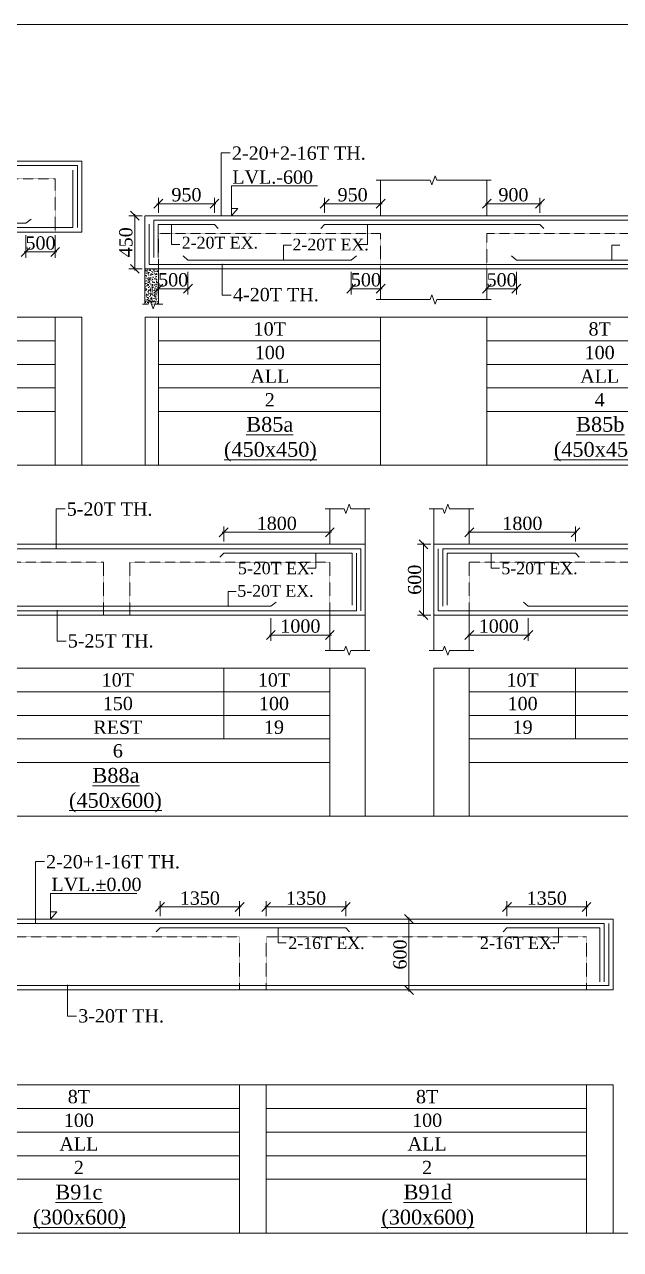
# Model space of a CAD drawing. Header units: millimetres. Extents: x 9781889 to 10654170, y -7832723 to -7608561.
# Drawn here: x 10284095 to 10294198, y -7780959 to -7760218 of the extents above; entities that cross this region are included whole.
import ezdxf
from ezdxf.enums import TextEntityAlignment as Align

# ---------------------------------------------------------------- set-up
doc = ezdxf.new("R2010")
doc.units = ezdxf.units.MM
doc.header["$LTSCALE"] = 10
doc.header["$PDMODE"] = 3
doc.linetypes.add('HIDDEN', pattern=[0.375, 0.25, -0.125])
for name, color, linetype, lineweight in [('LVL', 3, 'Continuous', 0), ('S-CUT OUT LINE', 9, 'Continuous', 0), ('S-DIM L.S.', 7, 'Continuous', 0), ('S-HATCH', 8, 'Continuous', 0), ('S-L.S.SECTION', 5, 'Continuous', 0), ('S-L.S.SLAB LINE', 252, 'HIDDEN', 0), ('S-L.S.STEEL', 1, 'Continuous', 9), ('S-SECTION MARK', 7, 'Continuous', 0), ('S-SHEET', 251, 'Continuous', 0), ('S-TEXT', 7, 'Continuous', 0), ('S-TEXT L.S. BEAM NO.', 30, 'Continuous', 0), ('S-TEXT. L.S.', 7, 'Continuous', 0)]:
    doc.layers.add(name, color=color, linetype=linetype, lineweight=lineweight)
doc.styles.add('135', font='arial.ttf', dxfattribs={"width": 0.8, "height": 135})
doc.styles.get("Standard").update_dxf_attribs({"font": 'arial.ttf'})
doc.styles.add('TEXT', font='times.ttf')
doc.dimstyles.new('75', dxfattribs={"dimtxt": 135, "dimasz": 90, "dimexe": 0.1, "dimexo": 0.03, "dimgap": 0.09, "dimtad": 1, "dimdec": 0, "dimzin": 0, "dimdsep": 46, "dimtxsty": '135', "dimblk": 'ARCHTICK', "dimcen": 0.09, "dimclrd": 256, "dimclre": 256, "dimclrt": 256, "dimadec": 0, "dimazin": 0, "dimtfac": 1, "dimtdec": 0, "dimtofl": 0, "dimtmove": 1, "dimatfit": 3, "dimldrblk": 'DOTSMALL', "dimfxl": 1, "dimtolj": 1, "dimtzin": 0, "dimlwd": -1, "dimlwe": -1, "dimarcsym": 0})
doc.dimstyles.new('SETU_1', dxfattribs={"dimtxt": 200, "dimasz": 150, "dimexe": 100, "dimexo": 50, "dimgap": 35, "dimtad": 1, "dimdec": 0, "dimzin": 0, "dimdsep": 46, "dimtxsty": 'Standard', "dimblk": 'OBLIQUE', "dimcen": 150, "dimdle": 25, "dimclrd": 256, "dimclre": 7, "dimclrt": 256, "dimadec": 0, "dimazin": 0, "dimtfac": 1, "dimtdec": 0, "dimtofl": 0, "dimtmove": 1, "dimatfit": 3, "dimfxl": 1, "dimtolj": 1, "dimtzin": 0, "dimlwd": -1, "dimlwe": 5, "dimarcsym": 1})

# ---------------------------------------------------------------- blocks, each defined once
blk = doc.blocks.new('_Oblique')
at = {"color": 0, "linetype": 'ByBlock', "lineweight": -2}
blk.add_line((-0.5, -0.5), (0.5, 0.5), dxfattribs=at)
blk = doc.blocks.new('*D689')
at = {"layer": 'Defpoints', "color": 0, "transparency": 16777216}
for p in [(10284116, -7763733, 0), (10284616, -7763733, 0), (10284616, -7764069)]:
    blk.add_point(p, dxfattribs=at)
at = {"layer": 'S-DIM L.S.', "color": 7, "lineweight": 5, "transparency": 16777216}
for p, q in [((10284116, -7763783), (10284116, -7764169)), ((10284616, -7763783), (10284616, -7764169))]:
    blk.add_line(p, q, dxfattribs=at)
at = {"layer": 'S-DIM L.S.', "transparency": 16777216}
blk.add_line((10284091, -7764069), (10284641, -7764069), dxfattribs=at)
at = {"layer": 'S-DIM L.S.', "transparency": 16777216, "xscale": 150, "yscale": 150, "zscale": 150, "rotation": 180}
blk.add_blockref('_Oblique', (10284116, -7764069), dxfattribs=at)
at = {"layer": 'S-DIM L.S.', "transparency": 16777216, "xscale": 150, "yscale": 150, "zscale": 150}
blk.add_blockref('_Oblique', (10284616, -7764069), dxfattribs=at)
at = {"layer": 'S-DIM L.S.', "transparency": 16777216, "insert": (10284366, -7763919), "char_height": 225, "attachment_point": 5, "style": 'TEXT'}
blk.add_mtext('\\A1;500', dxfattribs=at)
blk = doc.blocks.new('_ArchTick')
at = {"color": 0, "linetype": 'ByBlock', "const_width": 0.15}
blk.add_lwpolyline([(-0.5, -0.5), (0.5, 0.5)], dxfattribs=at)
blk = doc.blocks.new('*D694')
at = {"layer": 'Defpoints', "color": 0, "transparency": 16777216}
for p in [(10286139, -7763456, 0), (10285964, -7764356), (10286139, -7764356)]:
    blk.add_point(p, dxfattribs=at)
at = {"layer": 'S-DIM L.S.', "color": 7, "lineweight": 5, "transparency": 16777216}
for p, q in [((10286089, -7763456), (10285864, -7763456)), ((10286089, -7764356), (10285864, -7764356))]:
    blk.add_line(p, q, dxfattribs=at)
at = {"layer": 'S-DIM L.S.', "transparency": 16777216}
blk.add_line((10285964, -7763431), (10285964, -7764381), dxfattribs=at)
at = {"layer": 'S-DIM L.S.', "transparency": 16777216, "xscale": 150, "yscale": 150, "zscale": 150}
for p, rotation in [((10285964, -7763456), 90), ((10285964, -7764356), 270)]:
    blk.add_blockref('_Oblique', p, dxfattribs=dict(at, rotation=rotation))
at = {"layer": 'S-DIM L.S.', "transparency": 16777216, "insert": (10285814, -7763906), "char_height": 225, "attachment_point": 5, "rotation": 90, "style": 'TEXT'}
blk.add_mtext('\\A1;450', dxfattribs=at)
blk = doc.blocks.new('*D708')
at = {"layer": 'Defpoints', "color": 0, "transparency": 16777216}
for p in [(10289271, -7768815), (10287471, -7769019, 0), (10289271, -7769019, 0)]:
    blk.add_point(p, dxfattribs=at)
at = {"layer": 'S-DIM L.S.', "color": 7, "lineweight": 5, "transparency": 16777216}
for p, q in [((10287471, -7768969), (10287471, -7768715)), ((10289271, -7768969), (10289271, -7768715))]:
    blk.add_line(p, q, dxfattribs=at)
at = {"layer": 'S-DIM L.S.', "transparency": 16777216}
blk.add_line((10287446, -7768815), (10289296, -7768815), dxfattribs=at)
at = {"layer": 'S-DIM L.S.', "transparency": 16777216, "xscale": 150, "yscale": 150, "zscale": 150, "rotation": 180}
blk.add_blockref('_Oblique', (10287471, -7768815), dxfattribs=at)
at = {"layer": 'S-DIM L.S.', "transparency": 16777216, "xscale": 150, "yscale": 150, "zscale": 150}
blk.add_blockref('_Oblique', (10289271, -7768815), dxfattribs=at)
at = {"layer": 'S-DIM L.S.', "transparency": 16777216, "insert": (10288371, -7768666), "char_height": 225, "attachment_point": 5, "style": 'TEXT'}
blk.add_mtext('\\A1;1800', dxfattribs=at)
blk = doc.blocks.new('*D710')
at = {"layer": 'Defpoints', "color": 0, "transparency": 16777216}
for p in [(10288271, -7770219, 0), (10289271, -7770219, 0), (10289271, -7770555)]:
    blk.add_point(p, dxfattribs=at)
at = {"layer": 'S-DIM L.S.', "color": 7, "lineweight": 5, "transparency": 16777216}
for p, q in [((10288271, -7770269), (10288271, -7770655)), ((10289271, -7770269), (10289271, -7770655))]:
    blk.add_line(p, q, dxfattribs=at)
at = {"layer": 'S-DIM L.S.', "transparency": 16777216}
blk.add_line((10288246, -7770555), (10289296, -7770555), dxfattribs=at)
at = {"layer": 'S-DIM L.S.', "transparency": 16777216, "xscale": 150, "yscale": 150, "zscale": 150, "rotation": 180}
blk.add_blockref('_Oblique', (10288271, -7770555), dxfattribs=at)
at = {"layer": 'S-DIM L.S.', "transparency": 16777216, "xscale": 150, "yscale": 150, "zscale": 150}
blk.add_blockref('_Oblique', (10289271, -7770555), dxfattribs=at)
at = {"layer": 'S-DIM L.S.', "transparency": 16777216, "insert": (10288771, -7770405), "char_height": 225, "attachment_point": 5, "style": 'TEXT'}
blk.add_mtext('\\A1;1000', dxfattribs=at)
blk = doc.blocks.new('*D712')
at = {"layer": 'Defpoints', "color": 0, "transparency": 16777216}
for p in [(10291034, -7769019), (10290859, -7770219), (10291034, -7770219)]:
    blk.add_point(p, dxfattribs=at)
at = {"layer": 'S-DIM L.S.', "color": 7, "lineweight": 5, "transparency": 16777216}
for p, q in [((10290984, -7769019), (10290759, -7769019)), ((10290984, -7770219), (10290759, -7770219))]:
    blk.add_line(p, q, dxfattribs=at)
at = {"layer": 'S-DIM L.S.', "transparency": 16777216}
blk.add_line((10290859, -7768994), (10290859, -7770244), dxfattribs=at)
at = {"layer": 'S-DIM L.S.', "transparency": 16777216, "xscale": 150, "yscale": 150, "zscale": 150}
for p, rotation in [((10290859, -7769019), 90), ((10290859, -7770219), 270)]:
    blk.add_blockref('_Oblique', p, dxfattribs=dict(at, rotation=rotation))
at = {"layer": 'S-DIM L.S.', "transparency": 16777216, "insert": (10290709, -7769619), "char_height": 225, "attachment_point": 5, "rotation": 90, "style": 'TEXT'}
blk.add_mtext('\\A1;600', dxfattribs=at)
blk = doc.blocks.new('*D714')
at = {"layer": 'Defpoints', "color": 0, "transparency": 16777216}
for p in [(10291634, -7768815), (10291634, -7769019, 0), (10293434, -7769019, 0)]:
    blk.add_point(p, dxfattribs=at)
at = {"layer": 'S-DIM L.S.', "color": 7, "lineweight": 5, "transparency": 16777216}
for p, q in [((10291634, -7768969), (10291634, -7768715)), ((10293434, -7768969), (10293434, -7768715))]:
    blk.add_line(p, q, dxfattribs=at)
at = {"layer": 'S-DIM L.S.', "transparency": 16777216}
blk.add_line((10293459, -7768815), (10291609, -7768815), dxfattribs=at)
at = {"layer": 'S-DIM L.S.', "transparency": 16777216, "xscale": 150, "yscale": 150, "zscale": 150, "rotation": 180}
blk.add_blockref('_Oblique', (10291634, -7768815), dxfattribs=at)
at = {"layer": 'S-DIM L.S.', "transparency": 16777216, "xscale": 150, "yscale": 150, "zscale": 150}
blk.add_blockref('_Oblique', (10293434, -7768815), dxfattribs=at)
at = {"layer": 'S-DIM L.S.', "transparency": 16777216, "insert": (10292534, -7768666), "char_height": 225, "attachment_point": 5, "style": 'TEXT'}
blk.add_mtext('\\A1;1800', dxfattribs=at)
blk = doc.blocks.new('*D716')
at = {"layer": 'Defpoints', "color": 0, "transparency": 16777216}
for p in [(10291634, -7770219, 0), (10292634, -7770219, 0), (10291634, -7770555)]:
    blk.add_point(p, dxfattribs=at)
at = {"layer": 'S-DIM L.S.', "color": 7, "lineweight": 5, "transparency": 16777216}
for p, q in [((10291634, -7770269), (10291634, -7770655)), ((10292634, -7770269), (10292634, -7770655))]:
    blk.add_line(p, q, dxfattribs=at)
at = {"layer": 'S-DIM L.S.', "transparency": 16777216}
blk.add_line((10292659, -7770555), (10291609, -7770555), dxfattribs=at)
at = {"layer": 'S-DIM L.S.', "transparency": 16777216, "xscale": 150, "yscale": 150, "zscale": 150, "rotation": 180}
blk.add_blockref('_Oblique', (10291634, -7770555), dxfattribs=at)
at = {"layer": 'S-DIM L.S.', "transparency": 16777216, "xscale": 150, "yscale": 150, "zscale": 150}
blk.add_blockref('_Oblique', (10292634, -7770555), dxfattribs=at)
at = {"layer": 'S-DIM L.S.', "transparency": 16777216, "insert": (10292134, -7770405), "char_height": 225, "attachment_point": 5, "style": 'TEXT'}
blk.add_mtext('\\A1;1000', dxfattribs=at)
blk = doc.blocks.new('*D718')
at = {"layer": 'Defpoints', "color": 0, "transparency": 16777216}
for p in [(10287742, -7775160), (10286392, -7775364, 0), (10287742, -7775364, 0)]:
    blk.add_point(p, dxfattribs=at)
at = {"layer": 'S-DIM L.S.', "transparency": 16777216}
blk.add_line((10286367, -7775160), (10287767, -7775160), dxfattribs=at)
at = {"layer": 'S-DIM L.S.', "color": 7, "lineweight": 5, "transparency": 16777216}
for p, q in [((10286392, -7775314), (10286392, -7775060)), ((10287742, -7775314), (10287742, -7775060))]:
    blk.add_line(p, q, dxfattribs=at)
at = {"layer": 'S-DIM L.S.', "transparency": 16777216, "xscale": 150, "yscale": 150, "zscale": 150, "rotation": 180}
blk.add_blockref('_Oblique', (10286392, -7775160), dxfattribs=at)
at = {"layer": 'S-DIM L.S.', "transparency": 16777216, "xscale": 150, "yscale": 150, "zscale": 150}
blk.add_blockref('_Oblique', (10287742, -7775160), dxfattribs=at)
at = {"layer": 'S-DIM L.S.', "transparency": 16777216, "insert": (10287067, -7775011), "char_height": 225, "attachment_point": 5, "style": 'TEXT'}
blk.add_mtext('\\A1;1350', dxfattribs=at)
blk = doc.blocks.new('*D719')
at = {"layer": 'Defpoints', "color": 0, "transparency": 16777216}
for p in [(10288192, -7775160), (10288192, -7775364, 0), (10289542, -7775364, 0)]:
    blk.add_point(p, dxfattribs=at)
at = {"layer": 'S-DIM L.S.', "transparency": 16777216}
blk.add_line((10289567, -7775160), (10288167, -7775160), dxfattribs=at)
at = {"layer": 'S-DIM L.S.', "color": 7, "lineweight": 5, "transparency": 16777216}
for p, q in [((10288192, -7775314), (10288192, -7775060)), ((10289542, -7775314), (10289542, -7775060))]:
    blk.add_line(p, q, dxfattribs=at)
at = {"layer": 'S-DIM L.S.', "transparency": 16777216, "xscale": 150, "yscale": 150, "zscale": 150, "rotation": 180}
blk.add_blockref('_Oblique', (10288192, -7775160), dxfattribs=at)
at = {"layer": 'S-DIM L.S.', "transparency": 16777216, "xscale": 150, "yscale": 150, "zscale": 150}
blk.add_blockref('_Oblique', (10289542, -7775160), dxfattribs=at)
at = {"layer": 'S-DIM L.S.', "transparency": 16777216, "insert": (10288867, -7775011), "char_height": 225, "attachment_point": 5, "style": 'TEXT'}
blk.add_mtext('\\A1;1350', dxfattribs=at)
blk = doc.blocks.new('*D720')
at = {"layer": 'Defpoints', "color": 0, "transparency": 16777216}
for p in [(10293622, -7775160), (10292272, -7775364, 0), (10293622, -7775364, 0)]:
    blk.add_point(p, dxfattribs=at)
at = {"layer": 'S-DIM L.S.', "transparency": 16777216}
blk.add_line((10292247, -7775160), (10293647, -7775160), dxfattribs=at)
at = {"layer": 'S-DIM L.S.', "color": 7, "lineweight": 5, "transparency": 16777216}
for p, q in [((10292272, -7775314), (10292272, -7775060)), ((10293622, -7775314), (10293622, -7775060))]:
    blk.add_line(p, q, dxfattribs=at)
at = {"layer": 'S-DIM L.S.', "transparency": 16777216, "xscale": 150, "yscale": 150, "zscale": 150, "rotation": 180}
blk.add_blockref('_Oblique', (10292272, -7775160), dxfattribs=at)
at = {"layer": 'S-DIM L.S.', "transparency": 16777216, "xscale": 150, "yscale": 150, "zscale": 150}
blk.add_blockref('_Oblique', (10293622, -7775160), dxfattribs=at)
at = {"layer": 'S-DIM L.S.', "transparency": 16777216, "insert": (10292947, -7775011), "char_height": 225, "attachment_point": 5, "style": 'TEXT'}
blk.add_mtext('\\A1;1350', dxfattribs=at)
blk = doc.blocks.new('*D1323')
at = {"layer": 'Defpoints', "color": 0, "transparency": 16777216}
for p in [(10286365, -7763252), (10286365, -7763456, 0), (10287315, -7763456, 0)]:
    blk.add_point(p, dxfattribs=at)
at = {"layer": 'S-DIM L.S.', "transparency": 16777216}
blk.add_line((10287340, -7763252), (10286340, -7763252), dxfattribs=at)
at = {"layer": 'S-DIM L.S.', "color": 7, "lineweight": 5, "transparency": 16777216}
for p, q in [((10286365, -7763406), (10286365, -7763152)), ((10287315, -7763406), (10287315, -7763152))]:
    blk.add_line(p, q, dxfattribs=at)
at = {"layer": 'S-DIM L.S.', "transparency": 16777216, "xscale": 150, "yscale": 150, "zscale": 150, "rotation": 180}
blk.add_blockref('_Oblique', (10286365, -7763252), dxfattribs=at)
at = {"layer": 'S-DIM L.S.', "transparency": 16777216, "xscale": 150, "yscale": 150, "zscale": 150}
blk.add_blockref('_Oblique', (10287315, -7763252), dxfattribs=at)
at = {"layer": 'S-DIM L.S.', "transparency": 16777216, "insert": (10286840, -7763102), "char_height": 225, "attachment_point": 5, "style": 'TEXT'}
blk.add_mtext('\\A1;950', dxfattribs=at)
blk = doc.blocks.new('*D1360')
at = {"layer": 'Defpoints', "color": 0, "transparency": 16777216}
for p in [(10290132, -7763252), (10289182, -7763456, 0), (10290132, -7763456, 0)]:
    blk.add_point(p, dxfattribs=at)
at = {"layer": 'S-DIM L.S.', "transparency": 16777216}
blk.add_line((10289157, -7763252), (10290157, -7763252), dxfattribs=at)
at = {"layer": 'S-DIM L.S.', "color": 7, "lineweight": 5, "transparency": 16777216}
for p, q in [((10289182, -7763406), (10289182, -7763152)), ((10290132, -7763406), (10290132, -7763152))]:
    blk.add_line(p, q, dxfattribs=at)
at = {"layer": 'S-DIM L.S.', "transparency": 16777216, "xscale": 150, "yscale": 150, "zscale": 150, "rotation": 180}
blk.add_blockref('_Oblique', (10289182, -7763252), dxfattribs=at)
at = {"layer": 'S-DIM L.S.', "transparency": 16777216, "xscale": 150, "yscale": 150, "zscale": 150}
blk.add_blockref('_Oblique', (10290132, -7763252), dxfattribs=at)
at = {"layer": 'S-DIM L.S.', "transparency": 16777216, "insert": (10289657, -7763102), "char_height": 225, "attachment_point": 5, "style": 'TEXT'}
blk.add_mtext('\\A1;950', dxfattribs=at)
blk = doc.blocks.new('*D1361')
at = {"layer": 'Defpoints', "color": 0, "transparency": 16777216}
for p in [(10289632, -7764356, 0), (10290132, -7764356, 0), (10290132, -7764692)]:
    blk.add_point(p, dxfattribs=at)
at = {"layer": 'S-DIM L.S.', "color": 7, "lineweight": 5, "transparency": 16777216}
for p, q in [((10289632, -7764406), (10289632, -7764792)), ((10290132, -7764406), (10290132, -7764792))]:
    blk.add_line(p, q, dxfattribs=at)
at = {"layer": 'S-DIM L.S.', "transparency": 16777216}
blk.add_line((10289607, -7764692), (10290157, -7764692), dxfattribs=at)
at = {"layer": 'S-DIM L.S.', "transparency": 16777216, "xscale": 150, "yscale": 150, "zscale": 150, "rotation": 180}
blk.add_blockref('_Oblique', (10289632, -7764692), dxfattribs=at)
at = {"layer": 'S-DIM L.S.', "transparency": 16777216, "xscale": 150, "yscale": 150, "zscale": 150}
blk.add_blockref('_Oblique', (10290132, -7764692), dxfattribs=at)
at = {"layer": 'S-DIM L.S.', "transparency": 16777216, "insert": (10289882, -7764542), "char_height": 225, "attachment_point": 5, "style": 'TEXT'}
blk.add_mtext('\\A1;500', dxfattribs=at)
blk = doc.blocks.new('*D1362')
at = {"layer": 'Defpoints', "color": 0, "transparency": 16777216}
for p in [(10286365, -7764356, 0), (10286865, -7764356, 0), (10286365, -7764692)]:
    blk.add_point(p, dxfattribs=at)
at = {"layer": 'S-DIM L.S.', "color": 7, "lineweight": 5, "transparency": 16777216}
for p, q in [((10286365, -7764406), (10286365, -7764792)), ((10286865, -7764406), (10286865, -7764792))]:
    blk.add_line(p, q, dxfattribs=at)
at = {"layer": 'S-DIM L.S.', "transparency": 16777216}
blk.add_line((10286890, -7764692), (10286340, -7764692), dxfattribs=at)
at = {"layer": 'S-DIM L.S.', "transparency": 16777216, "xscale": 150, "yscale": 150, "zscale": 150, "rotation": 180}
blk.add_blockref('_Oblique', (10286365, -7764692), dxfattribs=at)
at = {"layer": 'S-DIM L.S.', "transparency": 16777216, "xscale": 150, "yscale": 150, "zscale": 150}
blk.add_blockref('_Oblique', (10286865, -7764692), dxfattribs=at)
at = {"layer": 'S-DIM L.S.', "transparency": 16777216, "insert": (10286615, -7764542), "char_height": 225, "attachment_point": 5, "style": 'TEXT'}
blk.add_mtext('\\A1;500', dxfattribs=at)
blk = doc.blocks.new('*D1665')
at = {"layer": 'Defpoints', "color": 0, "transparency": 16777216}
for p in [(10291932, -7763252), (10291932, -7763456, 0), (10292832, -7763456, 0)]:
    blk.add_point(p, dxfattribs=at)
at = {"layer": 'S-DIM L.S.', "transparency": 16777216}
blk.add_line((10292857, -7763252), (10291907, -7763252), dxfattribs=at)
at = {"layer": 'S-DIM L.S.', "color": 7, "lineweight": 5, "transparency": 16777216}
for p, q in [((10291932, -7763406), (10291932, -7763152)), ((10292832, -7763406), (10292832, -7763152))]:
    blk.add_line(p, q, dxfattribs=at)
at = {"layer": 'S-DIM L.S.', "transparency": 16777216, "xscale": 150, "yscale": 150, "zscale": 150, "rotation": 180}
blk.add_blockref('_Oblique', (10291932, -7763252), dxfattribs=at)
at = {"layer": 'S-DIM L.S.', "transparency": 16777216, "xscale": 150, "yscale": 150, "zscale": 150}
blk.add_blockref('_Oblique', (10292832, -7763252), dxfattribs=at)
at = {"layer": 'S-DIM L.S.', "transparency": 16777216, "insert": (10292382, -7763102), "char_height": 225, "attachment_point": 5, "style": 'TEXT'}
blk.add_mtext('\\A1;900', dxfattribs=at)
blk = doc.blocks.new('*D1668')
at = {"layer": 'Defpoints', "color": 0, "transparency": 16777216}
for p in [(10291932, -7764356, 0), (10292432, -7764356, 0), (10291932, -7764692)]:
    blk.add_point(p, dxfattribs=at)
at = {"layer": 'S-DIM L.S.', "color": 7, "lineweight": 5, "transparency": 16777216}
for p, q in [((10291932, -7764406), (10291932, -7764792)), ((10292432, -7764406), (10292432, -7764792))]:
    blk.add_line(p, q, dxfattribs=at)
at = {"layer": 'S-DIM L.S.', "transparency": 16777216}
blk.add_line((10292457, -7764692), (10291907, -7764692), dxfattribs=at)
at = {"layer": 'S-DIM L.S.', "transparency": 16777216, "xscale": 150, "yscale": 150, "zscale": 150, "rotation": 180}
blk.add_blockref('_Oblique', (10291932, -7764692), dxfattribs=at)
at = {"layer": 'S-DIM L.S.', "transparency": 16777216, "xscale": 150, "yscale": 150, "zscale": 150}
blk.add_blockref('_Oblique', (10292432, -7764692), dxfattribs=at)
at = {"layer": 'S-DIM L.S.', "transparency": 16777216, "insert": (10292182, -7764543), "char_height": 225, "attachment_point": 5, "style": 'TEXT'}
blk.add_mtext('\\A1;500', dxfattribs=at)
blk = doc.blocks.new('*D1671')
at = {"layer": 'Defpoints', "color": 0, "transparency": 16777216}
for p in [(10290435, -7775364), (10290440, -7776564), (10290611, -7776564)]:
    blk.add_point(p, dxfattribs=at)
at = {"layer": 'S-DIM L.S.', "color": 7, "lineweight": 5, "transparency": 16777216}
for p, q in [((10290485, -7775364), (10290711, -7775364)), ((10290490, -7776564), (10290711, -7776564))]:
    blk.add_line(p, q, dxfattribs=at)
at = {"layer": 'S-DIM L.S.', "transparency": 16777216}
blk.add_line((10290611, -7775339), (10290611, -7776589), dxfattribs=at)
at = {"layer": 'S-DIM L.S.', "transparency": 16777216, "xscale": 150, "yscale": 150, "zscale": 150}
for p, rotation in [((10290611, -7775364), 90), ((10290611, -7776564), 270)]:
    blk.add_blockref('_Oblique', p, dxfattribs=dict(at, rotation=rotation))
at = {"layer": 'S-DIM L.S.', "transparency": 16777216, "insert": (10290461, -7775964), "char_height": 225, "attachment_point": 5, "rotation": 90, "style": 'TEXT'}
blk.add_mtext('\\A1;600', dxfattribs=at)

msp = doc.modelspace()

# ---------------------------------------------------------------- hatches: boundary and pattern name
at = {"layer": 'S-HATCH'}
h = msp.add_hatch(dxfattribs=at)
h.set_pattern_fill('AR-CONC', color=256, scale=0.5)
h.set_pattern_definition([(50, (492406.55, -35738.67), (91.0923345, -7.96954277), [9.525, -104.775]), (355, (492406.55, -35738.67), (-17.6217107, 95.5284226), [7.62, -83.8202921]), (100.4514447, (492414.14, -35739.34), (73.47062355, 87.55887596), [8.0950044, -89.0451223]), (46.1842, (492406.55, -35713.27), (135.5395204, -21.021164), [14.2875, -157.1625]), (96.6355576, (492417.84, -35715.02), (118.702067, 123.7130623), [12.1425116, -133.5678041]), (351.1841512, (492406.55, -35713.27), (118.702067, 123.7130623), [11.4299835, -125.729866]), (21, (492419.25, -35719.62), (75.80719563, -51.1325991), [9.525, -104.775]), (326, (492419.25, -35719.62), (30.9010142, 92.09398306), [7.62, -83.82]), (71.451445, (492425.56, -35723.88), (106.70820964, 40.96138444), [8.0950044, -89.0449688]), (37.5, (492406.547, -35738.672), (1.544301625, 42.27751944), [0, -82.804, 0, -85.09, 0, -84.1375]), (7.5, (492406.547, -35738.672), (33.40983126, 50.09028741), [0, -48.514, 0, -80.899, 0, -32.0675]), (327.5, (492378.226, -35738.672), (67.79529758, -2.864372), [0, -31.75, 0, -99.06, 0, -131.445]), (317.5, (492365.526, -35738.67), (74.0645907, 12.71324552), [0, -41.275, 0, -65.786, 0, -93.345])])
h.paths.add_polyline_path([(10286364.8, -7764955.8), (10286249, -7764955.8), (10286221.1, -7764879), (10286193.1, -7764955.8), (10286134.8, -7764955.8), (10286134.8, -7764355.8), (10286364.8, -7764355.8)])

# ---------------------------------------------------------------- linework, layer by layer
at = {"layer": 'LVL', "linetype": 'Continuous', "elevation": 0}
for points in [[(10289062.9, -7762952.4), (10287601.7, -7762952.4), (10287601.7, -7763455.8), (10287709.8, -7763333.7), (10287601.7, -7763333.7)], [(10285997.7, -7774928.9), (10284536.5, -7774928.9), (10284536.5, -7775363.9), (10284644.6, -7775241.8), (10284536.5, -7775241.8)]]:
    msp.add_lwpolyline(points, dxfattribs=at)
at = {"layer": 'S-CUT OUT LINE', "color": 5, "elevation": 0}
for points in [[(10290053.5, -7762855.8), (10290971, -7762855.8), (10290999, -7762932.7), (10291055, -7762779), (10291082.9, -7762855.8), (10292006.8, -7762855.8)], [(10290053.5, -7764874.8), (10290971, -7764874.8), (10290999, -7764797.9), (10291055, -7764951.6), (10291082.9, -7764874.8), (10292006.8, -7764874.8)], [(10289193.1, -7768418.8), (10289515.4, -7768418.8), (10289543.3, -7768495.6), (10289599.3, -7768341.9), (10289627.2, -7768418.8), (10289946.4, -7768418.8)], [(10290955.5, -7768418.8), (10291184.1, -7768418.8), (10291212.1, -7768495.6), (10291268, -7768341.9), (10291296, -7768418.8), (10291708.8, -7768418.8)], [(10289193.1, -7770818.8), (10289515.4, -7770818.8), (10289543.3, -7770741.9), (10289599.3, -7770895.6), (10289627.2, -7770818.8), (10289946.4, -7770818.8)], [(10290955.5, -7770818.8), (10291184.1, -7770818.8), (10291212.1, -7770741.9), (10291268, -7770895.6), (10291296, -7770818.8), (10291708.8, -7770818.8)]]:
    msp.add_lwpolyline(points, dxfattribs=at)
at = {"layer": 'S-CUT OUT LINE', "color": 1, "elevation": 0}
msp.add_lwpolyline([(10286095.4, -7764955.8), (10286193.1, -7764955.8), (10286221.1, -7764879), (10286277, -7765032.7), (10286305, -7764955.8), (10286439.8, -7764955.8)], dxfattribs=at)
at = {"layer": 'S-L.S.SECTION'}
for p, q in [((10276742.1, -7762532.8, 0), (10285067.1, -7762532.8, 0)), ((10285067.1, -7763732.8, 0), (10285067.1, -7762532.8, 0)), ((10290131.8, -7763455.8, 0), (10290131.8, -7762855.8, 0)), ((10291931.8, -7763455.8, 0), (10291931.8, -7762855.8, 0)), ((10286134.8, -7764355.8, 0), (10286134.8, -7763455.8, 0)), ((10286138.9, -7763455.8, 0), (10295561.9, -7763455.8, 0)), ((10276742.1, -7763732.8, 0), (10285067.1, -7763732.8, 0)), ((10286138.9, -7764355.8, 0), (10307816.8, -7764355.8, 0)), ((10290131.8, -7764355.8, 0), (10290131.8, -7764874.8, 0)), ((10291931.9, -7764355.8, 0), (10291931.8, -7764874.8, 0)), ((10289271.4, -7769018.8), (10289271.4, -7768418.8)), ((10289871.4, -7769018.8, 0), (10289871.4, -7768418.8, 0)), ((10291033.8, -7769018.8, 0), (10291033.8, -7768418.8, 0)), ((10291633.8, -7769018.8, 0), (10291633.8, -7768418.8, 0)), ((10281441.4, -7769018.8, 0), (10289871.4, -7769018.8, 0)), ((10289871.4, -7770218.8, 0), (10289871.4, -7769018.8, 0)), ((10291033.7, -7769018.8, 0), (10299359.3, -7769018.8, 0)), ((10291033.8, -7769018.8, 0), (10291033.8, -7770218.8, 0)), ((10281441.4, -7770218.8, 0), (10289871.4, -7770218.8, 0)), ((10289271.4, -7770218.8), (10289271.4, -7770818.8)), ((10289871.4, -7770218.8, 0), (10289871.4, -7770818.8, 0)), ((10291033.7, -7770218.8, 0), (10299359.3, -7770218.8, 0)), ((10291033.8, -7770218.8, 0), (10291033.8, -7770818.8, 0)), ((10291633.8, -7770218.8, 0), (10291633.8, -7770818.8, 0)), ((10281816.8, -7775363.9, 0), (10294071.9, -7775363.9, 0)), ((10294071.9, -7775363.9, 0), (10294071.9, -7776563.9, 0)), ((10282266.9, -7776563.9, 0), (10294071.9, -7776563.9, 0))]:
    msp.add_line(p, q, dxfattribs=at)
at = {"layer": 'S-L.S.SECTION', "color": 1}
for p, q in [((10286134.8, -7764355.8, 0), (10286134.8, -7764955.8, 0)), ((10286364.8, -7764355.8, 0), (10286364.8, -7764955.8, 0))]:
    msp.add_line(p, q, dxfattribs=at)
at = {"layer": 'S-L.S.SLAB LINE', "ltscale": 0.3}
for p, q in [((10281204.3, -7762832.8, 0), (10284617.1, -7762832.8, 0)), ((10284617.1, -7762832.8, 0), (10284617.1, -7763732.8, 0)), ((10286364.8, -7763755.8, 0), (10290131.9, -7763755.8, 0)), ((10286364.8, -7764355.8, 0), (10286364.8, -7763755.8, 0)), ((10290131.9, -7763755.8, 0), (10290131.9, -7764355.8, 0)), ((10291931.9, -7763756, 0), (10295561.9, -7763755.8, 0)), ((10291931.9, -7763756, 0), (10291931.9, -7764356, 0)), ((10282041.5, -7769318.8, 0), (10285431.4, -7769318.8, 0)), ((10285431.4, -7769318.8, 0), (10285431.4, -7770218.8, 0)), ((10285881.4, -7769318.8, 0), (10289271.4, -7769318.8, 0)), ((10285881.4, -7769318.8), (10285881.4, -7770218.8)), ((10289271.4, -7769318.8), (10289271.4, -7770218.8)), ((10291033.7, -7769318.8, 0), (10291033.8, -7769318.8, 0)), ((10291633.8, -7769318.8, 0), (10295046.5, -7769318.8)), ((10291633.8, -7769318.8, 0), (10291633.8, -7770218.8, 0)), ((10282266.9, -7775663.9, 0), (10287741.9, -7775663.9, 0)), ((10287741.9, -7775663.9, 0), (10287741.9, -7776563.9, 0)), ((10288191.9, -7775663.9, 0), (10293621.9, -7775663.9, 0)), ((10288191.9, -7775663.9, 0), (10288191.9, -7776563.9, 0)), ((10293621.9, -7775663.9, 0), (10293621.9, -7776563.9, 0))]:
    msp.add_line(p, q, dxfattribs=at)
at = {"layer": 'S-L.S.STEEL'}
for p, q in [((10276892.1, -7762607.8, 0), (10284992.1, -7762607.8, 0)), ((10284917.1, -7763657.8, 0), (10284917.1, -7762682.8, 0)), ((10284992.1, -7763657.8, 0), (10284992.1, -7762607.8, 0)), ((10286284.8, -7764160.4, 0), (10286284.8, -7763530.8, 0)), ((10276817.1, -7763657.8, 0), (10284917.1, -7763657.8, 0)), ((10286209.8, -7764280.8, 0), (10286209.8, -7763600.8, 0)), ((10286359.8, -7764160.4, 0), (10286359.8, -7763605.8, 0)), ((10292831.8, -7763605.8, 0), (10292895, -7763672.7, 0)), ((10286209.8, -7764280.8, 0), (10307741.8, -7764280.8, 0)), ((10281591.4, -7769093.8, 0), (10289796.4, -7769093.8, 0)), ((10289796.4, -7770143.8, 0), (10289796.4, -7769093.8, 0)), ((10291108.7, -7770143.8, 0), (10291108.7, -7769093.8, 0)), ((10291183.7, -7769093.8, 0), (10299284.3, -7769093.8, 0)), ((10291183.7, -7770064.1, 0), (10291183.7, -7769093.8, 0)), ((10289646.4, -7770047.6, 0), (10289646.4, -7769168.8, 0)), ((10289721.4, -7770143.8, 0), (10289721.4, -7769168.8, 0)), ((10293433.9, -7769168.8, 0), (10291258.7, -7769168.8, 0)), ((10291258.7, -7770047.6, 0), (10291258.7, -7769168.8, 0)), ((10293433.9, -7769168.8, 0), (10293497.1, -7769235.6, 0)), ((10281516.4, -7770143.8, 0), (10289721.4, -7770143.8, 0)), ((10291108.7, -7770143.8, 0), (10299209.3, -7770143.8, 0)), ((10281949.7, -7775438.9, 0), (10293921.9, -7775438.9, 0)), ((10289541.9, -7775513.9, 0), (10289605.1, -7775580.8, 0)), ((10293846.9, -7775513.9, 0), (10293846.9, -7776429.4, 0)), ((10293921.9, -7775438.9, 0), (10293921.9, -7776429.4, 0)), ((10293996.9, -7775440.2, 0), (10293996.9, -7776488.9, 0)), ((10281874.7, -7776488.9, 0), (10293996.9, -7776488.9, 0))]:
    msp.add_line(p, q, dxfattribs=at)
at = {"layer": 'S-L.S.STEEL', "elevation": 0}
for points in [[(10284205.8, -7763514.6), (10284116.3, -7763582.8), (10277692.3, -7763582.8), (10277610.3, -7763512.1)], [(10289721.2, -7764137.6), (10289631.7, -7764205.8), (10286864.9, -7764205.8), (10286782.9, -7764135.1)], [(10295151.3, -7764137.8), (10295061.8, -7764206), (10292432, -7764206), (10292350, -7764135.3)], [(10288360.8, -7770000.6), (10288271.3, -7770068.8), (10283041.6, -7770068.8), (10282959.6, -7769998.1)], [(10297998.6, -7770000.6), (10297909.1, -7770068.8), (10292633.9, -7770068.8), (10292551.9, -7769998.1)]]:
    msp.add_lwpolyline(points, dxfattribs=at)
at = {"layer": 'S-L.S.STEEL'}
for points in [[(10286284.8, -7763530.8, 0), (10297363.7, -7763530.8, 0)], [(10286359.8, -7763605.8, 0), (10287314.8, -7763605.8, 0), (10287378, -7763672.7, 0)], [(10292831.8, -7763605.8, 0), (10289181.9, -7763605.8, 0), (10289118.7, -7763672.7, 0)], [(10289646.4, -7769168.8, 0), (10287471.4, -7769168.8, 0), (10287408.2, -7769235.6, 0)], [(10289541.9, -7775513.9, 0), (10286391.9, -7775513.9, 0), (10286328.7, -7775580.8, 0)], [(10293846.9, -7775513.9, 0), (10292271.9, -7775513.9, 0), (10292208.7, -7775580.8, 0)]]:
    msp.add_polyline3d(points, dxfattribs=at)
at = {"layer": 'S-SHEET'}
for p, q in [((10276742.1, -7765172.6, 0), (10285067.1, -7765172.6, 0)), ((10284617.1, -7765172.6, 0), (10284617.1, -7767681.9, 0)), ((10285067.1, -7765172.6, 0), (10285067.1, -7767681.9, 0)), ((10286138.9, -7765172.6, 0), (10286138.9, -7767681.9, 0)), ((10286138.9, -7765172.6, 0), (10307816.8, -7765172.6, 0)), ((10286364.8, -7765172.6, 0), (10286364.8, -7767681.9, 0)), ((10290131.8, -7765172.6, 0), (10290131.8, -7767681.9, 0)), ((10291931.8, -7765172.6, 0), (10291931.8, -7767681.9, 0)), ((10281204.3, -7765572.6, 0), (10284617.1, -7765572.6, 0)), ((10286364.8, -7765572.6, 0), (10290131.8, -7765572.6, 0)), ((10291931.8, -7765572.6, 0), (10295561.8, -7765572.6, 0)), ((10281204.3, -7765972.6, 0), (10284617.1, -7765972.6, 0)), ((10286364.8, -7765972.6, 0), (10290131.8, -7765972.6, 0)), ((10291931.8, -7765972.6, 0), (10295561.8, -7765972.6, 0)), ((10281204.3, -7766372.6, 0), (10284617.1, -7766372.6, 0)), ((10286364.8, -7766372.6, 0), (10290131.8, -7766372.6, 0)), ((10291931.8, -7766372.6, 0), (10295561.8, -7766372.6, 0)), ((10281204.3, -7766772.6, 0), (10284617.1, -7766772.6, 0)), ((10286364.8, -7766772.6, 0), (10290131.8, -7766772.6, 0)), ((10291931.8, -7766772.6, 0), (10295561.8, -7766772.6, 0)), ((10258805, -7767681.9), (10310139.2, -7767681.9)), ((10276742.1, -7767681.9, 0), (10285067.1, -7767681.9, 0)), ((10286138.9, -7767681.9), (10307816.8, -7767681.9, 0)), ((10281441.4, -7771115.3, 0), (10289871.4, -7771115.3, 0)), ((10287471.4, -7771115.3), (10287471.4, -7772315.3)), ((10289271.4, -7771115.3), (10289271.4, -7773624.6)), ((10289871.4, -7771115.3, 0), (10289871.4, -7773624.6, 0)), ((10291033.7, -7771115.3, 0), (10299359.3, -7771115.3, 0)), ((10291033.7, -7771115.3), (10291033.7, -7773624.6)), ((10291633.7, -7771115.3), (10291633.7, -7773624.6)), ((10293433.7, -7771115.3), (10293433.7, -7772315.3)), ((10282041.4, -7771515.3, 0), (10289271.4, -7771515.3, 0)), ((10291633.7, -7771515.3, 0), (10298909.3, -7771515.3, 0)), ((10282041.4, -7771915.3, 0), (10289271.4, -7771915.3, 0)), ((10291633.7, -7771915.3, 0), (10298909.3, -7771915.3, 0)), ((10282041.4, -7772315.3, 0), (10289271.4, -7772315.3, 0)), ((10291633.7, -7772315.3, 0), (10298909.3, -7772315.3, 0)), ((10282041.4, -7772715.3, 0), (10289271.4, -7772715.3, 0)), ((10291633.7, -7772715.3, 0), (10298909.3, -7772715.3, 0)), ((10258805, -7773624.6), (10310139.2, -7773624.6)), ((10281441.4, -7773624.6, 0), (10289871.4, -7773624.6, 0)), ((10291033.7, -7773624.6, 0), (10299359.3, -7773624.6, 0)), ((10272394, -7778170.9, 0), (10294071.9, -7778170.9, 0)), ((10287741.9, -7778170.9, 0), (10287741.9, -7780680.2, 0)), ((10288191.9, -7778170.9, 0), (10288191.9, -7780680.2, 0)), ((10293621.9, -7778170.9, 0), (10293621.9, -7780680.2, 0)), ((10294071.9, -7778170.9, 0), (10294071.9, -7780680.2, 0)), ((10282266.9, -7778570.9, 0), (10287741.9, -7778570.9, 0)), ((10288191.9, -7778570.9, 0), (10293621.9, -7778570.9, 0)), ((10282266.9, -7778970.9, 0), (10287741.9, -7778970.9, 0)), ((10288191.9, -7778970.9, 0), (10293621.9, -7778970.9, 0)), ((10282266.9, -7779370.9, 0), (10287741.9, -7779370.9, 0)), ((10288191.9, -7779370.9, 0), (10293621.9, -7779370.9, 0)), ((10282266.9, -7779770.9, 0), (10287741.9, -7779770.9, 0)), ((10288191.9, -7779770.9, 0), (10293621.9, -7779770.9, 0)), ((10258805, -7780680.2), (10310139.2, -7780680.2)), ((10272394, -7780680.2), (10294071.9, -7780680.2, 0))]:
    msp.add_line(p, q, dxfattribs=at)
msp.add_lwpolyline([(10258805, -7760218.1), (10310139.2, -7760218.1), (10310139.2, -7801877.7), (10258805, -7801877.7)], close=True, dxfattribs=at)

# ---------------------------------------------------------------- texts
at = {"layer": 'LVL', "style": 'TEXT'}
for s, p in [('LVL.-600', (10287617.4, -7762913.9, 0)), ('LVL.%%P0.00', (10284552.3, -7774890.5, 0))]:
    msp.add_text(s, height=225, dxfattribs=at).set_placement(p)
at = {"layer": 'S-TEXT', "linetype": 'ByBlock', "style": 'TEXT'}
for s, p in [('10T', (10288253, -7765372.6, 0)), ('8T', (10293844, -7765372.6, 0)), ('100', (10288253, -7765772.6, 0)), ('100', (10293844, -7765772.6, 0)), ('ALL', (10288253, -7766172.6, 0)), ('ALL', (10293844, -7766172.6, 0)), ('2', (10288253, -7766572.6, 0)), ('4', (10293844, -7766572.6, 0)), ('10T', (10285677.1, -7771315.3, 0)), ('10T', (10288323.7, -7771315.3, 0)), ('10T', (10292538, -7771315.3, 0)), ('150', (10285677.1, -7771715.3, 0)), ('100', (10288323.7, -7771715.3, 0)), ('100', (10292538, -7771715.3, 0)), ('REST', (10285677.1, -7772115.3, 0)), ('19', (10288323.7, -7772115.3, 0)), ('19', (10292538, -7772115.3, 0)), ('6', (10285677.1, -7772515.3, 0)), ('8T', (10285016.9, -7778370.9, 0)), ('8T', (10290919.4, -7778370.9, 0)), ('100', (10285016.9, -7778770.9, 0)), ('100', (10290919.4, -7778770.9, 0)), ('ALL', (10285016.9, -7779170.9, 0)), ('ALL', (10290919.4, -7779170.9, 0)), ('2', (10285016.9, -7779570.9, 0)), ('2', (10290919.4, -7779570.9, 0))]:
    msp.add_text(s, height=225, dxfattribs=at).set_placement(p, align=Align.MIDDLE_CENTER)
at = {"layer": 'S-TEXT L.S. BEAM NO.', "color": 145, "linetype": 'ByBlock', "style": 'TEXT'}
for s, p in [('%%UB85a', (10287854.1, -7767113.3, 0)), ('%%UB85b', (10293445.1, -7767113.3, 0)), ('%%U(450x450)', (10287476.7, -7767536.3, 0)), ('%%U(450x450)', (10293067.7, -7767536.3, 0))]:
    msp.add_text(s, height=250, dxfattribs=at).set_placement(p)
at = {"layer": 'S-TEXT L.S. BEAM NO.', "color": 140, "linetype": 'ByBlock', "style": 'TEXT'}
for s, p in [('%%UB88a', (10285246.9, -7773055.9, 0)), ('%%U(450x600)', (10284849.4, -7773478.9, 0))]:
    msp.add_text(s, height=250, dxfattribs=at).set_placement(p)
at = {"layer": 'S-TEXT L.S. BEAM NO.', "linetype": 'ByBlock', "style": 'TEXT'}
for s, p in [('%%UB91c', (10284618.1, -7780111.6, 0)), ('%%UB91d', (10290520.6, -7780111.6, 0)), ('%%U(300x600)', (10284240.7, -7780534.6, 0)), ('%%U(300x600)', (10290143.2, -7780534.6, 0))]:
    msp.add_text(s, height=250, dxfattribs=at).set_placement(p)
at = {"layer": 'S-TEXT. L.S.', "style": 'TEXT'}
for s, height, p in [('2-20+2-16T TH.', 225, (10287610.9, -7762507.7, 0)), ('2-20T EX.', 200, (10286761.2, -7764011.4, 0)), ('2-20T EX.', 200, (10288637.6, -7764043.8, 0)), ('4-20T TH.', 225, (10287629.3, -7764903.7, 0)), ('5-20T TH.', 225, (10284810.7, -7768534.5, 0)), ('5-20T EX.', 200, (10287713.7, -7769526.3, 0)), ('5-20T EX.', 200, (10292178.3, -7769526.3, 0)), ('5-20T EX.', 200, (10287702.9, -7769906.8, 0)), ('5-25T TH.', 225, (10284829, -7770766.6, 0)), ('2-20+1-16T TH.', 225, (10284460.8, -7774506.8, 0)), ('2-16T EX.', 200, (10288567.7, -7775871.5, 0)), ('2-16T EX.', 200, (10291815.2, -7775871.5, 0)), ('3-20T TH.', 225, (10285005.6, -7777115.6, 0))]:
    msp.add_text(s, height=height, dxfattribs=at).set_placement(p)

# ---------------------------------------------------------------- dimensions: what is measured, and where the dimension line sits
at = {"layer": 'S-DIM L.S.'}
for base, p1, p2, picture, middle in [((10286364.8, -7763252, 0), (10287314.8, -7763455.8, 0), (10286364.8, -7763455.8, 0), '*D1323', (10286839.8, -7763102.2, 0)), ((10291931.8, -7763252, 0), (10292831.8, -7763455.8, 0), (10291931.8, -7763455.8, 0), '*D1665', (10292381.8, -7763102.2, 0)), ((10291633.9, -7768815, 0), (10293433.9, -7769018.8, 0), (10291633.9, -7769018.8, 0), '*D714', (10292533.9, -7768665.5, 0)), ((10291633.8, -7770554.8, 0), (10292633.9, -7770218.8, 0), (10291633.8, -7770218.8, 0), '*D716', (10292133.8, -7770405.4, 0)), ((10288191.9, -7775160.1, 0), (10289541.9, -7775363.9, 0), (10288191.9, -7775363.9, 0), '*D719', (10288866.9, -7775010.7, 0))]:
    dim = msp.add_linear_dim(base=base, p1=p1, p2=p2, dimstyle='SETU_1', override={"dimtxt": 225, "dimtxsty": 'TEXT'}, dxfattribs=at)
    dim.commit()
    dim.dimension.update_dxf_attribs({"geometry": picture, "text_midpoint": middle})
for base, p1, p2, picture, middle in [((10290131.9, -7763252, 0), (10289181.9, -7763455.8, 0), (10290131.9, -7763455.8, 0), '*D1360', (10289656.9, -7763102.2, 0)), ((10289271.4, -7768815, 0), (10287471.4, -7769018.8, 0), (10289271.4, -7769018.8, 0), '*D708', (10288371.4, -7768665.5, 0)), ((10289271.4, -7770554.8, 0), (10288271.3, -7770218.8, 0), (10289271.4, -7770218.8), '*D710', (10288771.3, -7770405.4, 0)), ((10287741.9, -7775160.1, 0), (10286391.9, -7775363.9, 0), (10287741.9, -7775363.9, 0), '*D718', (10287066.9, -7775010.7, 0)), ((10293621.9, -7775160.1, 0), (10292271.9, -7775363.9, 0), (10293621.9, -7775363.9, 0), '*D720', (10292946.9, -7775010.7, 0))]:
    dim = msp.add_linear_dim(base=base, p1=p1, p2=p2, angle=180, dimstyle='SETU_1', override={"dimtxt": 225, "dimtxsty": 'TEXT'}, dxfattribs=at)
    dim.commit()
    dim.dimension.update_dxf_attribs({"geometry": picture, "text_midpoint": middle})
at = {"layer": 'S-DIM L.S.', "color": 7}
for base, p1, p2, picture, middle in [((10285963.8, -7764355.8, 0), (10286138.9, -7763455.8, 0), (10286138.9, -7764355.8, 0), '*D694', (10285814.3, -7763905.8, 0)), ((10290858.6, -7770218.8), (10291033.7, -7769018.8), (10291033.7, -7770218.8), '*D712', (10290709.1, -7769618.8)), ((10290610.6, -7776563.9, 0), (10290435.5, -7775363.9, 0), (10290439.5, -7776563.9, 0), '*D1671', (10290461.2, -7775963.9, 0))]:
    dim = msp.add_linear_dim(base=base, p1=p1, p2=p2, angle=90, dimstyle='SETU_1', override={"dimtxt": 225, "dimlfac": 0.5, "dimtxsty": 'TEXT'}, dxfattribs=at)
    dim.commit()
    dim.dimension.update_dxf_attribs({"geometry": picture, "text_midpoint": middle})
at = {"layer": 'S-DIM L.S.'}
for base, p1, p2, picture, middle in [((10284616.5, -7764068.9, 0), (10284116.3, -7763732.8, 0), (10284616.5, -7763732.8, 0), '*D689', (10284366.4, -7764068.9, 0)), ((10290131.9, -7764691.9, 0), (10289631.7, -7764355.8, 0), (10290131.9, -7764355.8, 0), '*D1361', (10289881.8, -7764691.9, 0))]:
    dim = msp.add_linear_dim(base=base, p1=p1, p2=p2, angle=180, dimstyle='SETU_1', override={"dimtxt": 225, "dimtxsty": 'TEXT'}, dxfattribs=at)
    dim.commit()
    dim.dimension.update_dxf_attribs({"geometry": picture, "text_midpoint": middle, "dimtype": 160})
for base, p1, p2, picture, middle in [((10286364.8, -7764691.9, 0), (10286864.9, -7764355.8, 0), (10286364.8, -7764355.8, 0), '*D1362', (10286614.9, -7764691.9, 0)), ((10291931.9, -7764692.1, 0), (10292432, -7764356, 0), (10291931.9, -7764356, 0), '*D1668', (10292182, -7764692.1, 0))]:
    dim = msp.add_linear_dim(base=base, p1=p1, p2=p2, dimstyle='SETU_1', override={"dimtxt": 225, "dimtxsty": 'TEXT'}, dxfattribs=at)
    dim.commit()
    dim.dimension.update_dxf_attribs({"geometry": picture, "text_midpoint": middle, "dimtype": 160})

# ---------------------------------------------------------------- leaders
at = {"layer": 'S-SECTION MARK'}
for points in [[(10287429.3, -7763455.4, 0), (10287429.3, -7762392.6, 0), (10287581.8, -7762392.6, 0)], [(10286587.6, -7763607, 0), (10286587.6, -7763943.1, 0), (10286727, -7763943.1, 0)], [(10289909.1, -7763607, 0), (10289909.1, -7763943.1, 0), (10289769.7, -7763943.1, 0)], [(10288483.7, -7764205.8, 0), (10288483.7, -7763953.5, 0), (10288619.1, -7763953.5, 0)], [(10294050.8, -7764206, 0), (10294050.8, -7763953.6, 0), (10294186.2, -7763953.6, 0)], [(10287447.6, -7764276.9, 0), (10287447.6, -7764798.8, 0), (10287600.2, -7764798.8, 0)], [(10284629, -7769093.8, 0), (10284629, -7768419.4, 0), (10284781.6, -7768419.4, 0)], [(10289031.8, -7769168.8, 0), (10289031.8, -7769421.1, 0), (10288892.5, -7769421.1, 0)], [(10292004.3, -7769168.8, 0), (10292004.3, -7769421.1, 0), (10292143.6, -7769421.1, 0)], [(10287549, -7770068.8, 0), (10287549, -7769816.4, 0), (10287684.3, -7769816.4, 0)], [(10284647.4, -7770139.9, 0), (10284647.4, -7770661.8, 0), (10284799.9, -7770661.8, 0)], [(10284279.1, -7775438.9, 0), (10284279.1, -7774391.7, 0), (10284431.7, -7774391.7, 0)], [(10288393.7, -7775513.9, 0), (10288393.7, -7775766.2, 0), (10288533, -7775766.2, 0)], [(10293146, -7775513.9, 0), (10293146, -7775766.2, 0), (10293006.7, -7775766.2, 0)], [(10284823.9, -7776485, 0), (10284823.9, -7777010.7, 0), (10284976.5, -7777010.7, 0)]]:
    msp.add_leader(points, dimstyle='75', override={"dimasz": 75}, dxfattribs=at)

doc.saveas('drawing.dxf')
